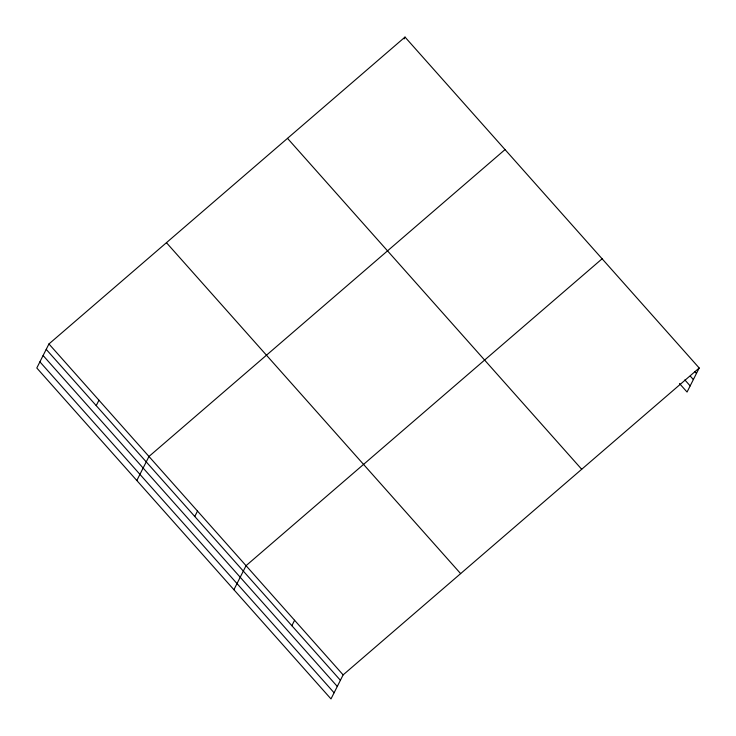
<?xml version="1.0" encoding="UTF-8"?>
<svg xmlns="http://www.w3.org/2000/svg" width="736" height="736" viewBox="0 0 736 736"><rect width="100%" height="100%" fill="white"/><g stroke="black" fill="none" stroke-linecap="round" stroke-linejoin="round"><path stroke-width="1.1" d="M48.944 343.96L36.8 368L330.988 698.924L343.132 674.884L699.2 368L405.012 37.076L48.944 343.96L343.132 674.884M96.223 405.628L98.955 400.218M136.822 480.516L148.966 456.476L505.034 149.592M404.101 38.879L405.012 37.076M194.773 516.488L197.506 511.078M233.91 589.72L246.045 565.68L602.122 258.796M291.852 625.692L294.584 620.282M699.2 368L687.056 392.04L679.475 383.511M694.95 371.708L696.468 373.41M690.331 376.151L693.358 379.564M684.857 379.923L690.166 385.894M287.509 138.35L581.698 469.274M166.446 242.687L460.635 573.62M46.212 349.37L340.4 680.294M43.102 355.516L337.29 686.449M39.91 361.845L334.089 692.778"/></g></svg>
